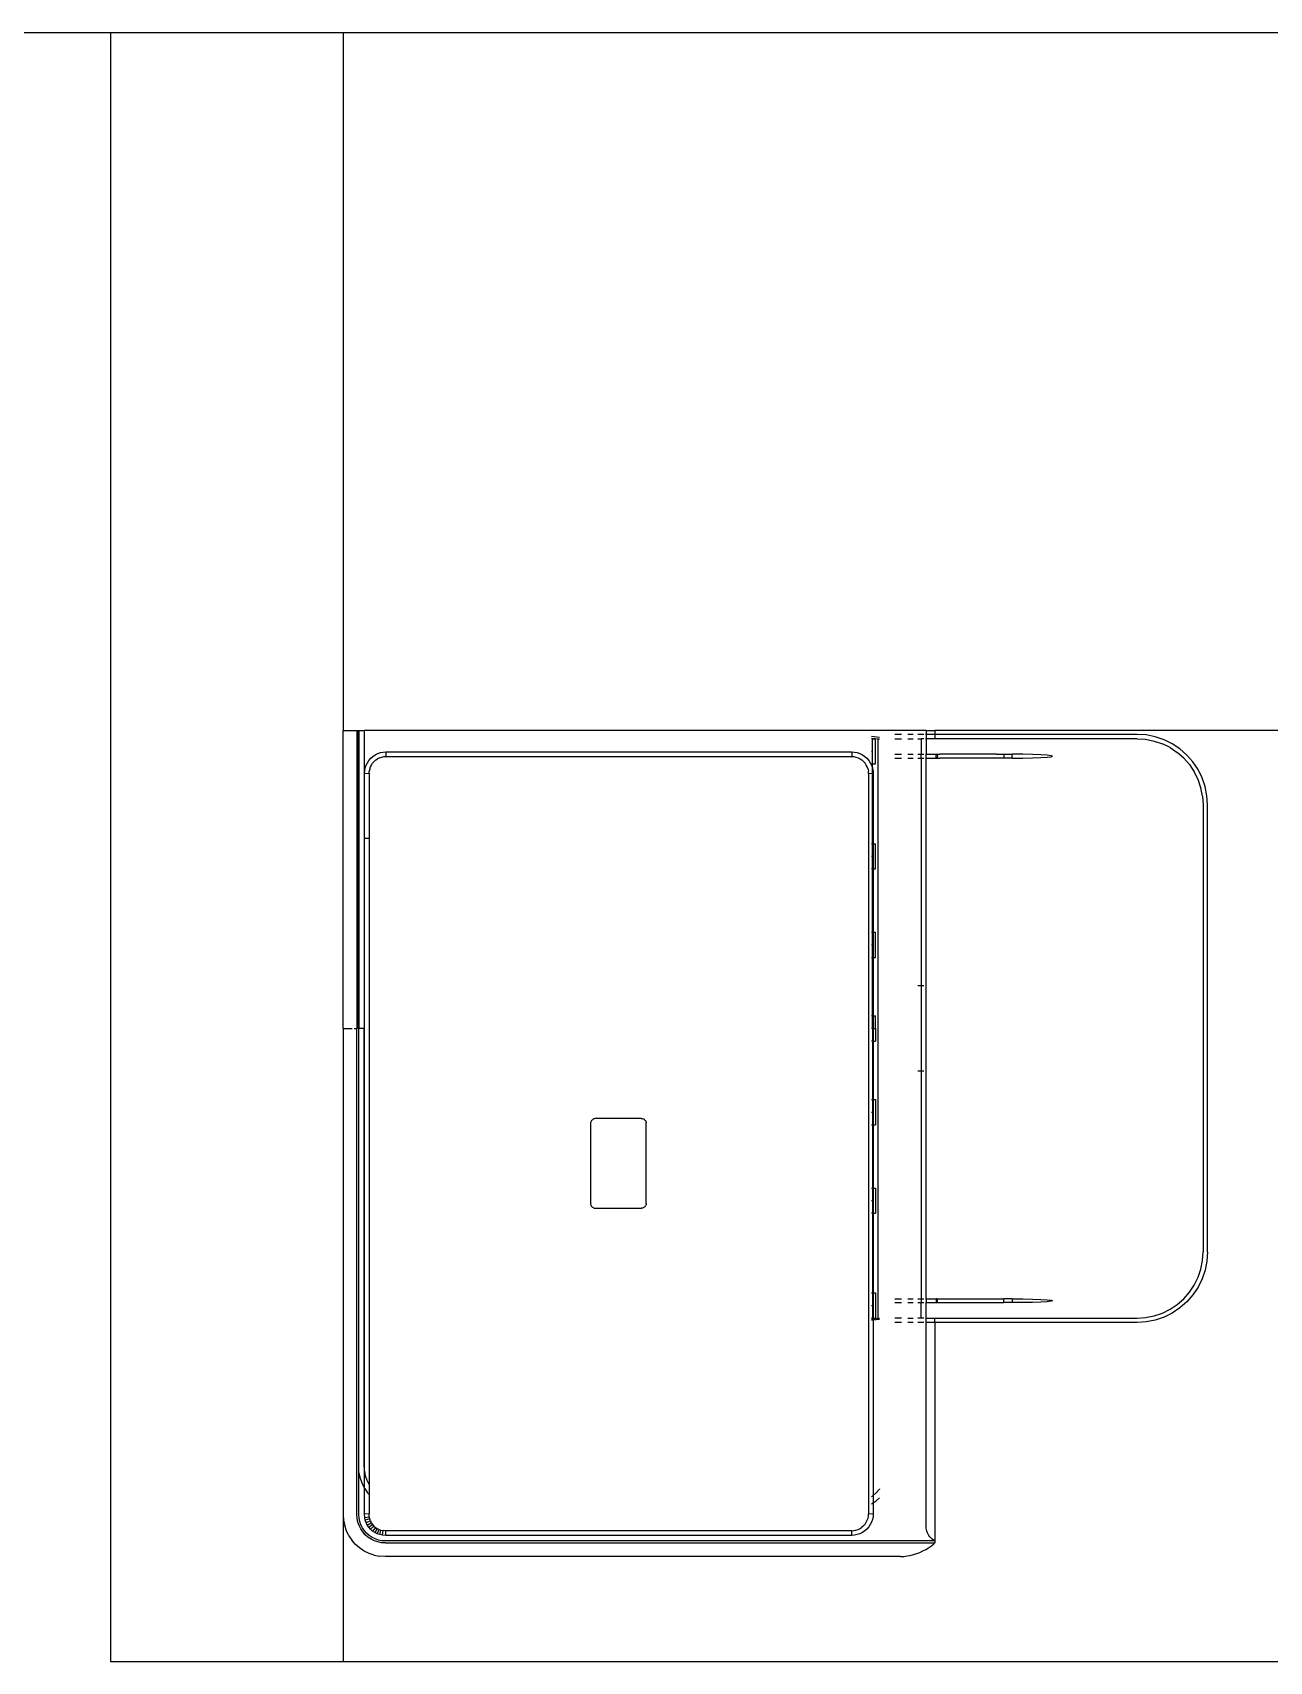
# Model space of a CAD drawing. Header units: millimetres. Extents: x -41292 to 298682, y -22072 to 33155.
# Drawn here: x 35181 to 35713, y -9119 to -8419 of the extents above; entities that cross this region are included whole.
import ezdxf

# ---------------------------------------------------------------- set-up
doc = ezdxf.new("R2010")
doc.units = ezdxf.units.MM

# ---------------------------------------------------------------- blocks, each defined once
blk = doc.blocks.new('rmfnasesx')
for p, q in [((62447.95, 7093.01), (62677.95, 7093.01)), ((62677.95, 7093.01), (62777.95, 7093.01)), ((62677.95, 7093.01), (62677.95, 6393.01)), ((62777.95, 7093.01), (64077.95, 7093.01)), ((62777.95, 7093.01), (62777.95, 6793.01)), ((62777.95, 6793.01), (62783.82, 6793.01)), ((62777.95, 6665.03), (62777.95, 6793.01)), ((62783.82, 6793.01), (62783.82, 6665.03)), ((62783.82, 6793.01), (62784.43, 6793.01)), ((62784.43, 6665.03), (62784.43, 6793.01)), ((62784.43, 6793.01), (62784.69, 6793.01)), ((62784.69, 6793.01), (62784.69, 6665.03)), ((62784.69, 6793.01), (62786.99, 6793.01)), ((62786.99, 6793.01), (62786.99, 6665.03)), ((63028.33, 6793.01), (62786.99, 6793.01)), ((63008.38, 6790.1), (63004.92, 6790.44)), ((63017.81, 6791.41), (63014.88, 6791.41)), ((63022.78, 6791.41), (63020.46, 6791.41)), ((63027.43, 6791.41), (63024.74, 6791.41)), ((63028.33, 6791.41), (63028.12, 6791.41)), ((63028.33, 6793.01), (63028.33, 6791.41)), ((63028.33, 6793.01), (63032.18, 6793.01)), ((63028.33, 6791.41), (63028.33, 6789.53)), ((63032.18, 6791.41), (63028.33, 6791.41)), ((63032.18, 6793.01), (63032.18, 6791.41)), ((63672.53, 6793.01), (63032.18, 6793.01)), ((63032.18, 6791.41), (63032.18, 6789.53)), ((63119.04, 6791.41), (63032.18, 6791.41)), ((63122.93, 6791.16), (63119.04, 6791.41)), ((63126.82, 6790.38), (63122.93, 6791.16)), ((63130.58, 6789.11), (63126.82, 6790.38)), ((62791.71, 6782.64), (62792.8, 6783.18)), ((62792.8, 6783.18), (62793.95, 6783.57)), ((62793.95, 6783.57), (62795.14, 6783.81)), ((62795.14, 6783.81), (62796.23, 6783.88)), ((62796.23, 6783.88), (62996.48, 6783.88)), ((62796.23, 6783.88), (62796.29, 6781.9)), ((62996.48, 6783.88), (62996.41, 6781.9)), ((62996.48, 6783.88), (62997.56, 6783.81)), ((62997.56, 6783.81), (62998.76, 6783.57)), ((62998.76, 6783.57), (62999.91, 6783.18)), ((62999.91, 6783.18), (63000.99, 6782.64)), ((63004.92, 6789.82), (63007.75, 6789.53)), ((63005.39, 6789.53), (63004.92, 6789.53)), ((63005.39, 6784.12), (63004.92, 6784.12)), ((63005.39, 6784.12), (63005.39, 6789.53)), ((63005.39, 6789.53), (63006.59, 6789.53)), ((63005.39, 6778.7), (63005.39, 6784.12)), ((63006.59, 6778.7), (63006.59, 6789.53)), ((63007.75, 6540.53), (63007.75, 6789.53)), ((63007.75, 6789.53), (63008.38, 6789.53)), ((63014.88, 6789.53), (63017.81, 6789.53)), ((63020.47, 6789.53), (63022.78, 6789.53)), ((63024.74, 6789.53), (63026.31, 6789.53)), ((63027.43, 6789.53), (63026.31, 6789.53)), ((63026.31, 6789.53), (63026.31, 6782.87)), ((63028.33, 6789.53), (63028.12, 6789.53)), ((63028.33, 6789.53), (63028.33, 6782.87)), ((63032.18, 6789.53), (63028.33, 6789.53)), ((63118.98, 6789.53), (63032.18, 6789.53)), ((63118.98, 6789.53), (63122.69, 6789.29)), ((63122.69, 6789.29), (63126.34, 6788.56)), ((63126.34, 6788.56), (63129.86, 6787.37)), ((63133.2, 6785.72), (63129.86, 6787.37)), ((63134.14, 6787.35), (63130.58, 6789.11)), ((63133.2, 6785.72), (63136.29, 6783.65)), ((63137.44, 6785.15), (63134.14, 6787.35)), ((63139.08, 6781.2), (63136.29, 6783.65)), ((63140.42, 6782.53), (63137.44, 6785.15)), ((62787.15, 6775.81), (62787.39, 6777)), ((62787.39, 6777), (62787.78, 6778.15)), ((62787.78, 6778.15), (62788.31, 6779.24)), ((62788.31, 6779.24), (62788.99, 6780.25)), ((62788.99, 6780.25), (62789.79, 6781.17)), ((62789.3, 6776.49), (62789.11, 6775.55)), ((62789.3, 6776.49), (62789.6, 6777.4)), ((62789.6, 6777.4), (62790.03, 6778.25)), ((62789.79, 6781.17), (62790.7, 6781.97)), ((62790.03, 6778.25), (62790.56, 6779.05)), ((62791.19, 6779.77), (62790.56, 6779.05)), ((62790.7, 6781.97), (62791.71, 6782.64)), ((62791.19, 6779.77), (62791.91, 6780.4)), ((62791.91, 6780.4), (62792.7, 6780.93)), ((62793.56, 6781.35), (62792.7, 6780.93)), ((62793.56, 6781.35), (62794.46, 6781.66)), ((62794.46, 6781.66), (62795.4, 6781.85)), ((62795.4, 6781.85), (62796.29, 6781.9)), ((62796.29, 6781.9), (62996.41, 6781.9)), ((62996.41, 6781.9), (62997.31, 6781.85)), ((62997.31, 6781.85), (62998.24, 6781.66)), ((62998.24, 6781.66), (62999.15, 6781.35)), ((62999.15, 6781.35), (63000.01, 6780.93)), ((63000.01, 6780.93), (63000.8, 6780.4)), ((63000.8, 6780.4), (63001.52, 6779.77)), ((63000.99, 6782.64), (63002, 6781.97)), ((63002.15, 6779.05), (63001.52, 6779.77)), ((63002, 6781.97), (63002.92, 6781.17)), ((63002.68, 6778.25), (63002.15, 6779.05)), ((63003.1, 6777.4), (63002.68, 6778.25)), ((63002.92, 6781.17), (63003.72, 6780.25)), ((63003.41, 6776.49), (63003.1, 6777.4)), ((63003.41, 6776.49), (63003.6, 6775.55)), ((63003.72, 6780.25), (63004.39, 6779.24)), ((63004.39, 6779.24), (63004.93, 6778.15)), ((63004.92, 6778.7), (63005.39, 6778.7)), ((63004.93, 6778.15), (63005.32, 6777)), ((63005.32, 6777), (63005.39, 6776.63)), ((63005.36, 6774.72), (63005.39, 6776.63)), ((63005.39, 6776.63), (63005.39, 6778.7)), ((63005.39, 6778.7), (63006.59, 6778.7)), ((63005.39, 6776.63), (63005.56, 6775.81)), ((63014.88, 6782.87), (63017.81, 6782.87)), ((63014.88, 6781.22), (63017.81, 6781.22)), ((63020.46, 6782.87), (63022.78, 6782.87)), ((63020.46, 6781.22), (63022.78, 6781.22)), ((63024.74, 6782.87), (63026.31, 6782.87)), ((63024.74, 6781.22), (63026.31, 6781.22)), ((63026.31, 6782.87), (63027.43, 6782.87)), ((63026.31, 6781.22), (63026.31, 6782.87)), ((63026.31, 6781.22), (63027.43, 6781.22)), ((63026.31, 6781.22), (63026.31, 6683.36)), ((63028.12, 6782.87), (63028.33, 6782.87)), ((63028.12, 6781.22), (63028.33, 6781.22)), ((63028.33, 6782.87), (63032.72, 6782.87)), ((63028.33, 6781.22), (63028.33, 6782.87)), ((63028.33, 6781.22), (63032.72, 6781.22)), ((63028.33, 6548.84), (63028.33, 6781.22)), ((63032.72, 6781.22), (63032.72, 6782.87)), ((63032.72, 6782.87), (63032.85, 6782.84)), ((63032.85, 6781.25), (63032.72, 6781.22)), ((63032.85, 6782.84), (63034.27, 6782.87)), ((63032.85, 6782.84), (63032.97, 6782.76)), ((63032.97, 6781.33), (63032.85, 6781.25)), ((63032.85, 6781.25), (63034.27, 6781.22)), ((63032.97, 6782.76), (63033.08, 6782.63)), ((63033.08, 6781.46), (63032.97, 6781.33)), ((63033.08, 6782.63), (63033.16, 6782.46)), ((63033.16, 6781.63), (63033.08, 6781.46)), ((63033.16, 6782.46), (63033.21, 6782.26)), ((63033.21, 6781.83), (63033.16, 6781.63)), ((63033.21, 6782.26), (63033.23, 6782.05)), ((63033.23, 6782.05), (63033.21, 6781.83)), ((63058.57, 6782.87), (63034.27, 6782.87)), ((63061.74, 6781.22), (63034.27, 6781.22)), ((63058.57, 6782.87), (63061.74, 6782.84)), ((63058.57, 6782.87), (63061.74, 6782.87)), ((63061.74, 6782.87), (63061.74, 6782.84)), ((63061.74, 6782.84), (63061.96, 6782.87)), ((63061.74, 6782.87), (63061.96, 6782.87)), ((63061.74, 6782.84), (63061.74, 6781.22)), ((63065.38, 6781.22), (63061.74, 6781.22)), ((63061.96, 6782.87), (63065.38, 6782.87)), ((63065.38, 6781.22), (63065.38, 6782.87)), ((63069.85, 6782.84), (63065.38, 6782.87)), ((63065.38, 6781.22), (63069.85, 6781.25)), ((63074.02, 6782.76), (63069.85, 6782.84)), ((63069.85, 6781.25), (63074.02, 6781.33)), ((63077.6, 6782.63), (63074.02, 6782.76)), ((63074.02, 6781.33), (63077.6, 6781.46)), ((63080.35, 6782.46), (63077.6, 6782.63)), ((63077.6, 6781.46), (63080.35, 6781.63)), ((63082.07, 6782.26), (63080.35, 6782.46)), ((63080.35, 6781.63), (63082.07, 6781.83)), ((63082.66, 6782.05), (63082.07, 6782.26)), ((63082.07, 6781.83), (63082.66, 6782.05)), ((63141.54, 6778.4), (63139.08, 6781.2)), ((63143.03, 6779.55), (63140.42, 6782.53)), ((63141.54, 6778.4), (63143.6, 6775.31)), ((63145.24, 6776.25), (63143.03, 6779.55)), ((63146.99, 6772.7), (63145.24, 6776.25)), ((62787.08, 6774.73), (62787.15, 6775.81)), ((62787.08, 6746.75), (62787.08, 6774.73)), ((62787.08, 6774.73), (62789.05, 6774.66)), ((62789.05, 6774.66), (62789.11, 6775.55)), ((62789.05, 6774.66), (62789.05, 6746.75)), ((63003.66, 6774.66), (63003.6, 6775.55)), ((63003.66, 6774.66), (63005.36, 6774.72)), ((63003.66, 6774.66), (63003.66, 6456.39)), ((63005.36, 6774.72), (63005.63, 6774.73)), ((63005.39, 6744.44), (63005.36, 6774.72)), ((63005.56, 6775.81), (63005.63, 6774.73)), ((63005.63, 6774.73), (63005.59, 6744.44)), ((63145.25, 6771.98), (63143.6, 6775.31)), ((63146.45, 6768.45), (63145.25, 6771.98)), ((63148.27, 6768.94), (63146.99, 6772.7)), ((63147.17, 6764.8), (63146.45, 6768.45)), ((63147.17, 6764.8), (63147.41, 6761.09)), ((63149.04, 6765.05), (63148.27, 6768.94)), ((63149.3, 6761.15), (63149.04, 6765.05)), ((63147.41, 6761.09), (63147.41, 6568.97)), ((63149.3, 6568.9), (63149.3, 6761.15)), ((62787.08, 6475.68), (62787.08, 6746.75)), ((62787.08, 6746.75), (62788.54, 6746.75)), ((62788.54, 6746.75), (62789.05, 6746.75)), ((62789.05, 6746.75), (62789.05, 6469.11)), ((63005.39, 6744.44), (63004.92, 6744.44)), ((63005.39, 6739.03), (63005.39, 6744.44)), ((63005.59, 6744.44), (63005.39, 6744.44)), ((63005.59, 6744.44), (63005.59, 6733.62)), ((63005.59, 6744.44), (63006.59, 6744.44)), ((63006.59, 6733.62), (63006.59, 6744.44)), ((63004.92, 6739.03), (63005.39, 6739.03)), ((63005.39, 6733.62), (63005.39, 6739.03)), ((63005.39, 6733.62), (63004.92, 6733.62)), ((63005.39, 6706.4), (63005.39, 6733.62)), ((63005.39, 6733.62), (63005.59, 6733.62)), ((63005.59, 6733.62), (63005.59, 6706.4)), ((63005.59, 6733.62), (63006.59, 6733.62)), ((63004.92, 6706.4), (63005.39, 6706.4)), ((63005.39, 6700.99), (63005.39, 6706.4)), ((63005.39, 6706.4), (63005.59, 6706.4)), ((63005.59, 6706.4), (63005.59, 6695.58)), ((63005.59, 6706.4), (63006.59, 6706.4)), ((63006.59, 6695.58), (63006.59, 6706.4)), ((63004.92, 6700.99), (63005.39, 6700.99)), ((63005.39, 6695.58), (63005.39, 6700.99)), ((63004.92, 6695.58), (63005.39, 6695.58)), ((63005.39, 6670.44), (63005.39, 6695.58)), ((63005.39, 6695.58), (63005.59, 6695.58)), ((63005.59, 6695.58), (63005.59, 6670.44)), ((63005.59, 6695.58), (63006.59, 6695.58)), ((63026.31, 6683.36), (63024.74, 6683.36)), ((63027.43, 6683.36), (63026.31, 6683.36)), ((63026.31, 6683.36), (63026.31, 6646.7)), ((62777.95, 6665.03), (62781.77, 6665.03)), ((62777.95, 6665.03), (62777.95, 6456.03)), ((62782.57, 6665.03), (62783.82, 6665.03)), ((62783.82, 6456.22), (62783.82, 6665.03)), ((62784.69, 6474.05), (62784.69, 6665.03)), ((62786.99, 6665.03), (62784.69, 6665.03)), ((62786.99, 6477.09), (62786.99, 6665.03)), ((63005.39, 6670.44), (63004.92, 6670.44)), ((63005.39, 6665.03), (63004.92, 6665.03)), ((63005.39, 6665.03), (63005.39, 6670.44)), ((63005.59, 6670.44), (63005.39, 6670.44)), ((63005.39, 6665.03), (63005.39, 6659.62)), ((63005.59, 6665.03), (63005.39, 6665.03)), ((63005.59, 6670.44), (63005.59, 6665.03)), ((63005.59, 6670.44), (63006.59, 6670.44)), ((63005.59, 6665.03), (63005.59, 6659.62)), ((63005.59, 6665.03), (63006.59, 6665.03)), ((63006.59, 6665.03), (63006.59, 6670.44)), ((63006.59, 6665.03), (63006.59, 6659.62)), ((63005.39, 6659.62), (63004.92, 6659.62)), ((63005.39, 6659.62), (63005.39, 6634.48)), ((63005.59, 6659.62), (63005.39, 6659.62)), ((63005.59, 6659.62), (63005.59, 6634.48)), ((63005.59, 6659.62), (63006.59, 6659.62)), ((63026.31, 6646.7), (63024.74, 6646.7)), ((63027.43, 6646.7), (63026.31, 6646.7)), ((63026.31, 6646.7), (63026.31, 6548.84)), ((63004.92, 6634.48), (63005.39, 6634.48)), ((63004.92, 6629.07), (63005.39, 6629.07)), ((63005.39, 6634.48), (63005.39, 6629.07)), ((63005.39, 6634.48), (63005.59, 6634.48)), ((63005.39, 6629.07), (63005.39, 6623.66)), ((63005.59, 6634.48), (63005.59, 6623.66)), ((63005.59, 6634.48), (63006.59, 6634.48)), ((63006.59, 6634.48), (63006.59, 6623.66)), ((62884.18, 6624.46), (62884.12, 6624.19)), ((62884.12, 6624.19), (62884.12, 6589.8)), ((62884.26, 6624.72), (62884.18, 6624.46)), ((62884.37, 6624.97), (62884.26, 6624.72)), ((62884.51, 6625.21), (62884.37, 6624.97)), ((62884.67, 6625.43), (62884.51, 6625.21)), ((62884.85, 6625.63), (62884.67, 6625.43)), ((62885.06, 6625.82), (62884.85, 6625.63)), ((62885.28, 6625.98), (62885.06, 6625.82)), ((62885.52, 6626.12), (62885.28, 6625.98)), ((62885.77, 6626.23), (62885.52, 6626.12)), ((62886.03, 6626.31), (62885.77, 6626.23)), ((62886.3, 6626.37), (62886.03, 6626.31)), ((62905.89, 6626.37), (62886.3, 6626.37)), ((62905.89, 6626.37), (62906.16, 6626.35)), ((62906.16, 6626.35), (62906.42, 6626.3)), ((62906.42, 6626.3), (62906.68, 6626.22)), ((62906.68, 6626.22), (62906.93, 6626.12)), ((62906.93, 6626.12), (62907.16, 6625.98)), ((62907.16, 6625.98), (62907.37, 6625.82)), ((62907.37, 6625.82), (62907.57, 6625.63)), ((62907.57, 6625.63), (62907.74, 6625.42)), ((62907.74, 6625.42), (62907.89, 6625.2)), ((62907.89, 6625.2), (62908, 6624.96)), ((62908, 6624.96), (62908.09, 6624.7)), ((62908.09, 6624.7), (62908.15, 6624.44)), ((62908.15, 6589.8), (62908.15, 6624.44)), ((63004.92, 6623.66), (63005.39, 6623.66)), ((63005.39, 6623.66), (63005.39, 6596.44)), ((63005.39, 6623.66), (63005.59, 6623.66)), ((63005.59, 6623.66), (63005.59, 6596.44)), ((63005.59, 6623.66), (63006.59, 6623.66)), ((63004.92, 6596.44), (63005.39, 6596.44)), ((63005.39, 6596.44), (63005.39, 6591.03)), ((63005.59, 6596.44), (63005.39, 6596.44)), ((63005.59, 6596.44), (63005.63, 6585.61)), ((63005.59, 6596.44), (63006.59, 6596.44)), ((63006.59, 6596.44), (63006.59, 6585.61)), ((62884.12, 6589.8), (62884.17, 6589.54)), ((62884.17, 6589.54), (62884.26, 6589.28)), ((62884.26, 6589.28), (62884.37, 6589.03)), ((62884.37, 6589.03), (62884.51, 6588.8)), ((62884.51, 6588.8), (62884.67, 6588.58)), ((62884.67, 6588.58), (62884.86, 6588.38)), ((62884.86, 6588.38), (62885.06, 6588.21)), ((62885.06, 6588.21), (62885.29, 6588.06)), ((62885.29, 6588.06), (62885.53, 6587.93)), ((62885.53, 6587.93), (62885.79, 6587.84)), ((62885.79, 6587.84), (62886.05, 6587.77)), ((62886.05, 6587.77), (62886.32, 6587.73)), ((62886.32, 6587.73), (62906.08, 6587.73)), ((62906.34, 6587.78), (62906.08, 6587.73)), ((62906.58, 6587.86), (62906.34, 6587.78)), ((62906.82, 6587.97), (62906.58, 6587.86)), ((62907.05, 6588.1), (62906.82, 6587.97)), ((62907.26, 6588.25), (62907.05, 6588.1)), ((62907.46, 6588.43), (62907.26, 6588.25)), ((62907.63, 6588.62), (62907.46, 6588.43)), ((62907.79, 6588.83), (62907.63, 6588.62)), ((62907.92, 6589.06), (62907.79, 6588.83)), ((62908.02, 6589.3), (62907.92, 6589.06)), ((62908.1, 6589.55), (62908.02, 6589.3)), ((62908.15, 6589.8), (62908.1, 6589.55)), ((63004.92, 6591.03), (63005.39, 6591.03)), ((63005.39, 6591.03), (63005.39, 6585.61)), ((63005.39, 6585.61), (63004.92, 6585.61)), ((63005.39, 6585.61), (63005.39, 6551.35)), ((63005.63, 6585.61), (63005.39, 6585.61)), ((63005.63, 6585.61), (63005.59, 6551.35)), ((63005.63, 6585.61), (63006.59, 6585.61)), ((63147.17, 6565.25), (63147.41, 6568.97)), ((63149.3, 6568.9), (63149.04, 6565.01)), ((63145.25, 6558.08), (63146.45, 6561.61)), ((63146.45, 6561.61), (63147.17, 6565.25)), ((63148.27, 6561.12), (63146.99, 6557.36)), ((63149.04, 6565.01), (63148.27, 6561.12)), ((63141.54, 6551.65), (63143.6, 6554.75)), ((63145.24, 6553.8), (63143.03, 6550.51)), ((63143.6, 6554.75), (63145.25, 6558.08)), ((63146.99, 6557.36), (63145.24, 6553.8)), ((63004.92, 6551.35), (63005.39, 6551.35)), ((63004.92, 6545.94), (63005.39, 6545.94)), ((63005.39, 6551.35), (63005.39, 6545.94)), ((63005.39, 6551.35), (63005.59, 6551.35)), ((63005.39, 6545.94), (63005.39, 6540.53)), ((63005.59, 6551.35), (63005.59, 6540.53)), ((63005.59, 6551.35), (63006.59, 6551.35)), ((63006.59, 6551.35), (63006.59, 6540.53)), ((63014.88, 6548.84), (63017.81, 6548.84)), ((63014.88, 6547.19), (63017.81, 6547.19)), ((63020.46, 6548.84), (63022.78, 6548.84)), ((63020.46, 6547.19), (63022.78, 6547.19)), ((63024.74, 6548.84), (63026.31, 6548.84)), ((63024.74, 6547.19), (63026.31, 6547.19)), ((63026.31, 6548.84), (63027.43, 6548.84)), ((63026.31, 6548.84), (63026.31, 6547.19)), ((63026.31, 6547.19), (63027.43, 6547.19)), ((63026.31, 6540.53), (63026.31, 6547.19)), ((63028.12, 6548.84), (63028.33, 6548.84)), ((63028.12, 6547.19), (63028.33, 6547.19)), ((63028.33, 6548.84), (63032.72, 6548.84)), ((63028.33, 6548.84), (63028.33, 6547.19)), ((63028.33, 6547.19), (63032.72, 6547.19)), ((63028.33, 6540.53), (63028.33, 6547.19)), ((63032.85, 6548.81), (63032.72, 6548.84)), ((63032.72, 6548.84), (63032.72, 6547.19)), ((63032.72, 6547.19), (63032.85, 6547.21)), ((63032.85, 6548.81), (63034.27, 6548.84)), ((63032.97, 6548.73), (63032.85, 6548.81)), ((63032.85, 6547.21), (63032.97, 6547.3)), ((63032.85, 6547.21), (63034.27, 6547.19)), ((63033.08, 6548.6), (63032.97, 6548.73)), ((63032.97, 6547.3), (63033.08, 6547.43)), ((63033.16, 6548.42), (63033.08, 6548.6)), ((63033.08, 6547.43), (63033.16, 6547.6)), ((63033.21, 6548.23), (63033.16, 6548.42)), ((63033.16, 6547.6), (63033.21, 6547.8)), ((63033.23, 6548.01), (63033.21, 6548.23)), ((63033.21, 6547.8), (63033.23, 6548.01)), ((63034.27, 6548.84), (63061.74, 6548.84)), ((63034.27, 6547.19), (63061.74, 6547.19)), ((63065.38, 6548.84), (63061.74, 6548.84)), ((63061.74, 6547.19), (63061.74, 6548.84)), ((63065.38, 6547.19), (63061.74, 6547.19)), ((63065.38, 6548.84), (63069.85, 6548.81)), ((63065.38, 6548.84), (63065.38, 6547.19)), ((63069.85, 6547.21), (63065.38, 6547.19)), ((63069.85, 6548.81), (63074.02, 6548.73)), ((63074.02, 6547.3), (63069.85, 6547.21)), ((63074.02, 6548.73), (63077.6, 6548.6)), ((63077.6, 6547.43), (63074.02, 6547.3)), ((63077.6, 6548.6), (63080.35, 6548.42)), ((63080.35, 6547.6), (63077.6, 6547.43)), ((63080.35, 6548.42), (63082.07, 6548.23)), ((63082.07, 6547.8), (63080.35, 6547.6)), ((63082.07, 6548.23), (63082.66, 6548.01)), ((63082.66, 6548.01), (63082.07, 6547.8)), ((63133.2, 6544.34), (63136.29, 6546.4)), ((63136.29, 6546.4), (63139.08, 6548.86)), ((63140.42, 6547.52), (63137.44, 6544.91)), ((63139.08, 6548.86), (63141.54, 6551.65)), ((63143.03, 6550.51), (63140.42, 6547.52)), ((63005.39, 6540.53), (63004.92, 6540.53)), ((63004.92, 6540.24), (63005.63, 6540.31)), ((63005.63, 6539.69), (63004.92, 6539.62)), ((63005.39, 6540.53), (63005.59, 6540.53)), ((63005.59, 6540.53), (63005.63, 6540.31)), ((63005.59, 6540.53), (63006.59, 6540.53)), ((63005.63, 6540.31), (63007.75, 6540.53)), ((63005.63, 6540.31), (63005.63, 6539.69)), ((63008.38, 6539.95), (63005.63, 6539.69)), ((63005.63, 6539.69), (63005.63, 6464.34)), ((63007.75, 6540.53), (63008.38, 6540.53)), ((63017.81, 6540.53), (63014.88, 6540.53)), ((63017.81, 6538.65), (63014.88, 6538.65)), ((63020.46, 6540.53), (63022.78, 6540.53)), ((63022.78, 6538.65), (63020.46, 6538.65)), ((63026.31, 6540.53), (63024.74, 6540.53)), ((63027.43, 6538.65), (63024.74, 6538.65)), ((63027.43, 6540.53), (63026.31, 6540.53)), ((63028.12, 6540.53), (63028.33, 6540.53)), ((63028.33, 6538.65), (63028.12, 6538.65)), ((63028.33, 6538.65), (63028.33, 6540.53)), ((63028.33, 6540.53), (63032.18, 6540.53)), ((63032.18, 6538.65), (63028.33, 6538.65)), ((63028.33, 6451.04), (63028.33, 6538.65)), ((63032.18, 6538.65), (63032.18, 6540.53)), ((63032.18, 6540.53), (63118.98, 6540.53)), ((63119.04, 6538.65), (63032.18, 6538.65)), ((63032.18, 6538.65), (63032.18, 6444.79)), ((63118.98, 6540.53), (63122.69, 6540.77)), ((63122.93, 6538.9), (63119.04, 6538.65)), ((63122.69, 6540.77), (63126.34, 6541.5)), ((63126.82, 6539.68), (63122.93, 6538.9)), ((63126.34, 6541.5), (63129.86, 6542.69)), ((63130.58, 6540.95), (63126.82, 6539.68)), ((63129.86, 6542.69), (63133.2, 6544.34)), ((63134.14, 6542.7), (63130.58, 6540.95)), ((63137.44, 6544.91), (63134.14, 6542.7)), ((62787.08, 6475.68), (62786.99, 6477.09)), ((62787.08, 6467.39), (62787.08, 6475.68)), ((62784.69, 6474.05), (62785.07, 6472.13)), ((62784.69, 6456.25), (62784.69, 6474.05)), ((62785.07, 6472.13), (62785.86, 6469.79)), ((62785.86, 6469.79), (62786.95, 6467.58)), ((62787.55, 6472.79), (62787.15, 6474.81)), ((62788.23, 6470.77), (62787.55, 6472.79)), ((62789.05, 6469.11), (62788.23, 6470.77)), ((62789.05, 6469.11), (62789.05, 6464.7)), ((62786.95, 6467.58), (62787.08, 6467.39)), ((62787.08, 6456.33), (62787.08, 6467.39)), ((62787.15, 6467.29), (62788.32, 6465.53)), ((62788.32, 6465.53), (62789.05, 6464.7)), ((62789.05, 6464.7), (62789.05, 6456.39)), ((63005.34, 6464.09), (63004.92, 6463.81)), ((63004.92, 6460.73), (63005.63, 6461.2)), ((63005.63, 6464.34), (63005.34, 6464.09)), ((63006.94, 6465.49), (63005.63, 6464.34)), ((63005.63, 6464.34), (63005.63, 6461.2)), ((63005.63, 6461.2), (63006.91, 6462.05)), ((63005.63, 6461.2), (63005.63, 6456.33)), ((63006.91, 6462.05), (63008.38, 6463.35)), ((63008.35, 6467.09), (63006.94, 6465.49)), ((63008.38, 6467.14), (63008.35, 6467.09)), ((62777.95, 6456.03), (62778.1, 6453.68)), ((62777.95, 6456.03), (62777.95, 6393.01)), ((62783.94, 6454.45), (62783.82, 6456.22)), ((62784.25, 6452.9), (62783.94, 6454.45)), ((62784.8, 6454.56), (62784.69, 6456.25)), ((62785.08, 6453.12), (62784.8, 6454.56)), ((62789.05, 6456.39), (62787.08, 6456.33)), ((62787.17, 6454.88), (62787.08, 6456.33)), ((62787.17, 6454.88), (62789.13, 6455.13)), ((62787.4, 6453.74), (62787.17, 6454.88)), ((62789.31, 6454.26), (62787.4, 6453.74)), ((62789.13, 6455.13), (62789.05, 6456.39)), ((62789.31, 6454.26), (62789.13, 6455.13)), ((62789.6, 6453.41), (62789.31, 6454.26)), ((63003.1, 6453.66), (63003.41, 6454.56)), ((63003.41, 6454.56), (63003.6, 6455.5)), ((63003.6, 6455.5), (63003.66, 6456.39)), ((63005.63, 6456.33), (63003.66, 6456.39)), ((63005.32, 6454.05), (63004.93, 6452.9)), ((63005.56, 6455.24), (63005.32, 6454.05)), ((63005.63, 6456.33), (63005.56, 6455.24)), ((62778.1, 6453.68), (62778.56, 6451.38)), ((62779.32, 6449.15), (62778.56, 6451.38)), ((62780.36, 6447.04), (62779.32, 6449.15)), ((62780.36, 6447.04), (62781.66, 6445.08)), ((62784.76, 6451.4), (62784.25, 6452.9)), ((62785.46, 6449.98), (62784.76, 6451.4)), ((62785.56, 6451.73), (62785.08, 6453.12)), ((62786.33, 6448.67), (62785.46, 6449.98)), ((62786.2, 6450.41), (62785.56, 6451.73)), ((62787.02, 6449.19), (62786.2, 6450.41)), ((62787.38, 6447.48), (62786.33, 6448.67)), ((62787.99, 6448.09), (62787.02, 6449.19)), ((62788.57, 6446.43), (62787.38, 6447.48)), ((62787.77, 6452.65), (62787.4, 6453.74)), ((62787.77, 6452.65), (62789.6, 6453.41)), ((62788.28, 6451.61), (62787.77, 6452.65)), ((62789.09, 6447.12), (62787.99, 6448.09)), ((62788.28, 6451.61), (62789.99, 6452.6)), ((62788.92, 6450.65), (62788.28, 6451.61)), ((62788.92, 6450.65), (62790.49, 6451.86)), ((62789.68, 6449.78), (62788.92, 6450.65)), ((62790.32, 6446.3), (62789.09, 6447.12)), ((62789.6, 6453.41), (62789.99, 6452.6)), ((62789.68, 6449.78), (62791.08, 6451.18)), ((62790.55, 6449.02), (62789.68, 6449.78)), ((62789.99, 6452.6), (62790.49, 6451.86)), ((62790.49, 6451.86), (62791.08, 6451.18)), ((62791.76, 6450.59), (62790.55, 6449.02)), ((62791.51, 6448.38), (62790.55, 6449.02)), ((62791.08, 6451.18), (62791.76, 6450.59)), ((62792.5, 6450.09), (62791.51, 6448.38)), ((62792.55, 6447.87), (62791.51, 6448.38)), ((62791.76, 6450.59), (62792.5, 6450.09)), ((62792.5, 6450.09), (62793.31, 6449.7)), ((62792.55, 6447.87), (62793.31, 6449.7)), ((62793.64, 6447.5), (62792.55, 6447.87)), ((62793.31, 6449.7), (62794.16, 6449.41)), ((62793.64, 6447.5), (62794.16, 6449.41)), ((62794.78, 6447.27), (62793.64, 6447.5)), ((62794.16, 6449.41), (62795.04, 6449.23)), ((62794.78, 6447.27), (62795.04, 6449.23)), ((62796.23, 6447.18), (62794.78, 6447.27)), ((62796.29, 6449.15), (62795.04, 6449.23)), ((62796.23, 6447.18), (62796.29, 6449.15)), ((62996.48, 6447.18), (62796.23, 6447.18)), ((62996.41, 6449.15), (62796.29, 6449.15)), ((62996.41, 6449.15), (62997.31, 6449.21)), ((62996.48, 6447.18), (62996.41, 6449.15)), ((62997.56, 6447.25), (62996.48, 6447.18)), ((62997.31, 6449.21), (62998.24, 6449.4)), ((62998.76, 6447.49), (62997.56, 6447.25)), ((62998.24, 6449.4), (62999.15, 6449.7)), ((62999.91, 6447.88), (62998.76, 6447.49)), ((62999.15, 6449.7), (63000.01, 6450.13)), ((63000.99, 6448.41), (62999.91, 6447.88)), ((63000.01, 6450.13), (63000.8, 6450.66)), ((63001.52, 6451.29), (63000.8, 6450.66)), ((63002, 6449.09), (63000.99, 6448.41)), ((63001.52, 6451.29), (63002.15, 6452.01)), ((63002.92, 6449.89), (63002, 6449.09)), ((63002.15, 6452.01), (63002.68, 6452.8)), ((63002.68, 6452.8), (63003.1, 6453.66)), ((63003.72, 6450.8), (63002.92, 6449.89)), ((63004.39, 6451.81), (63003.72, 6450.8)), ((63004.93, 6452.9), (63004.39, 6451.81)), ((63028.37, 6450.34), (63028.33, 6451.04)), ((63028.49, 6449.65), (63028.37, 6450.34)), ((63028.67, 6448.97), (63028.49, 6449.65)), ((63028.91, 6448.32), (63028.67, 6448.97)), ((63029.22, 6447.69), (63028.91, 6448.32)), ((63029.59, 6447.09), (63029.22, 6447.69)), ((63030.01, 6446.53), (63029.59, 6447.09)), ((62783.21, 6443.31), (62781.66, 6445.08)), ((62784.98, 6441.76), (62783.21, 6443.31)), ((62786.94, 6440.46), (62784.98, 6441.76)), ((62789.05, 6439.42), (62786.94, 6440.46)), ((62789.88, 6445.56), (62788.57, 6446.43)), ((62791.3, 6444.86), (62789.88, 6445.56)), ((62791.63, 6445.66), (62790.32, 6446.3)), ((62792.8, 6444.35), (62791.3, 6444.86)), ((62793.02, 6445.18), (62791.63, 6445.66)), ((62794.35, 6444.04), (62792.8, 6444.35)), ((62794.46, 6444.9), (62793.02, 6445.18)), ((62796.12, 6443.92), (62794.35, 6444.04)), ((62796.15, 6444.79), (62794.46, 6444.9)), ((62796.12, 6443.92), (63032.18, 6443.92)), ((63032.18, 6444.79), (62796.15, 6444.79)), ((63025.64, 6439.89), (63026.94, 6440.47)), ((63026.94, 6440.47), (63028.21, 6441.13)), ((63028.21, 6441.13), (63029.43, 6441.87)), ((63029.43, 6441.87), (63030.61, 6442.67)), ((63030.49, 6446.02), (63030.01, 6446.53)), ((63031.02, 6445.55), (63030.49, 6446.02)), ((63030.61, 6442.67), (63031.75, 6443.55)), ((63031.58, 6445.14), (63031.02, 6445.55)), ((63032.18, 6444.79), (63031.58, 6445.14)), ((63031.75, 6443.55), (63032.18, 6443.92)), ((63032.18, 6444.79), (63032.18, 6443.92)), ((62791.28, 6438.66), (62789.05, 6439.42)), ((62791.28, 6438.66), (62793.58, 6438.2)), ((62795.93, 6438.05), (62793.58, 6438.2)), ((63017.32, 6438.05), (62795.93, 6438.05)), ((63017.32, 6438.05), (63018.74, 6438.15)), ((63018.74, 6438.15), (63020.16, 6438.33)), ((63020.16, 6438.33), (63021.56, 6438.6)), ((63021.56, 6438.6), (63022.95, 6438.95)), ((63022.95, 6438.95), (63024.31, 6439.38)), ((63024.31, 6439.38), (63025.64, 6439.89)), ((62677.95, 6393.01), (62777.95, 6393.01)), ((62777.95, 6393.01), (63422.52, 6393.01))]:
    blk.add_line(p, q)

msp = doc.modelspace()

# ---------------------------------------------------------------- block references
msp.add_blockref('rmfnasesx', (-27463.27, -15512.43))

doc.saveas('drawing.dxf')
